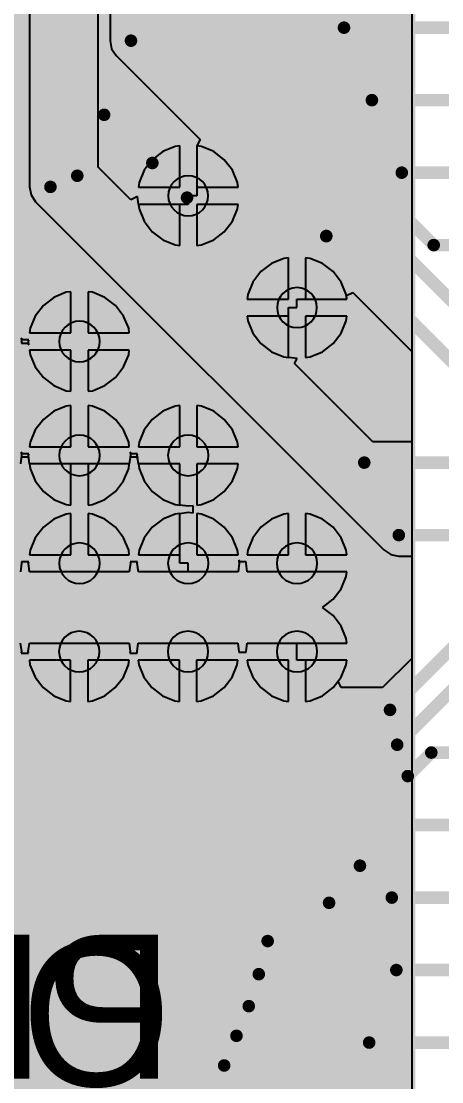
# Model space of a CAD drawing. Extents: x 0.11 to 5.41, y 1.37 to 6.94.
# Drawn here: x 4.73 to 5.02, y 4.753 to 5.484 of the extents above; entities that cross this region are included whole.
import ezdxf

# ---------------------------------------------------------------- set-up
doc = ezdxf.new("R2010")
doc.units = 0
for name, color, linetype in [('BOTTOMLAYER', 5, 'CONTINUOUS'), ('BOTTOMOVERLAY', 54, 'CONTINUOUS'), ('BOTTOMSOLDER', 6, 'CONTINUOUS'), ('DRILLDRAWING', 1, 'CONTINUOUS'), ('MULTILAYER', 9, 'CONTINUOUS'), ('TOPLAYER', 1, 'CONTINUOUS'), ('TOPOVERLAY', 2, 'CONTINUOUS'), ('TOPSOLDER', 216, 'CONTINUOUS')]:
    doc.layers.add(name, color=color, linetype=linetype)

msp = doc.modelspace()

# ---------------------------------------------------------------- linework, layer by layer
at = {"layer": 'BOTTOMLAYER'}
for p, q in [((4.9992126, 5.9035433), (4.9992126, 4.4397638)), ((4.8274284, 5.3944902), (4.82015, 5.3889053)), ((4.8359043, 5.398001), (4.8274284, 5.3944902)), ((4.8390945, 5.398421), (4.8359043, 5.398001)), ((4.8390945, 5.3699608), (4.8390945, 5.398421)), ((4.8540957, 5.398001), (4.8509055, 5.398421)), ((4.8509055, 5.398421), (4.8509055, 5.3699608)), ((4.8625716, 5.3944902), (4.8540957, 5.398001)), ((4.86985, 5.3889053), (4.8625716, 5.3944902)), ((4.82015, 5.3889053), (4.8145651, 5.3816269)), ((4.8754349, 5.3816269), (4.86985, 5.3889053)), ((4.8145651, 5.3816269), (4.8110543, 5.373151)), ((4.8789457, 5.373151), (4.8754349, 5.3816269)), ((4.8110543, 5.373151), (4.8106343, 5.3699608)), ((4.8106343, 5.3699608), (4.8390945, 5.3699608)), ((4.8509055, 5.3699608), (4.8793657, 5.3699608)), ((4.8793657, 5.3699608), (4.8789457, 5.373151)), ((4.8390945, 5.3581498), (4.8106343, 5.3581498)), ((4.8106343, 5.3581498), (4.8110543, 5.3549596)), ((4.8110543, 5.3549596), (4.8145651, 5.3464837)), ((4.8390945, 5.3296896), (4.8390945, 5.3581498)), ((4.8793657, 5.3581498), (4.8509055, 5.3581498)), ((4.8509055, 5.3581498), (4.8509055, 5.3296896)), ((4.8754349, 5.3464837), (4.8789457, 5.3549596)), ((4.8789457, 5.3549596), (4.8793657, 5.3581498)), ((4.8145651, 5.3464837), (4.82015, 5.3392053)), ((4.86985, 5.3392053), (4.8754349, 5.3464837)), ((4.82015, 5.3392053), (4.8274284, 5.3336204)), ((4.8274284, 5.3336204), (4.8359043, 5.3301096)), ((4.8540957, 5.3301096), (4.8625716, 5.3336204)), ((4.8625716, 5.3336204), (4.86985, 5.3392053)), ((4.8359043, 5.3301096), (4.8390945, 5.3296896)), ((4.8509055, 5.3296896), (4.8540957, 5.3301096)), ((4.9109043, 5.3208748), (4.9024284, 5.317364)), ((4.9140945, 5.3212948), (4.9109043, 5.3208748)), ((4.9140945, 5.2928346), (4.9140945, 5.3212948)), ((4.9290957, 5.3208748), (4.9259055, 5.3212948)), ((4.9259055, 5.3212948), (4.9259055, 5.2928346)), ((4.9375716, 5.317364), (4.9290957, 5.3208748)), ((4.89515, 5.3117791), (4.8895651, 5.3045007)), ((4.9024284, 5.317364), (4.89515, 5.3117791)), ((4.94485, 5.3117791), (4.9375716, 5.317364)), ((4.9504349, 5.3045007), (4.94485, 5.3117791)), ((4.8895651, 5.3045007), (4.8860543, 5.2960248)), ((4.9539457, 5.2960248), (4.9504349, 5.3045007)), ((4.7609043, 5.297489), (4.7524284, 5.2939782)), ((4.7640945, 5.297909), (4.7609043, 5.297489)), ((4.7640945, 5.2694488), (4.7640945, 5.297909)), ((4.7790957, 5.297489), (4.7759055, 5.297909)), ((4.7759055, 5.297909), (4.7759055, 5.2694488)), ((4.7875716, 5.2939782), (4.7790957, 5.297489)), ((4.7524284, 5.2939782), (4.74515, 5.2883933)), ((4.79485, 5.2883933), (4.7875716, 5.2939782)), ((4.8860543, 5.2960248), (4.8856343, 5.2928346)), ((4.8856343, 5.2928346), (4.9140945, 5.2928346)), ((4.9259055, 5.2928346), (4.9543657, 5.2928346)), ((4.9543657, 5.2928346), (4.9539457, 5.2960248)), ((4.74515, 5.2883933), (4.7395651, 5.2811149)), ((4.8004349, 5.2811149), (4.79485, 5.2883933)), ((4.7395651, 5.2811149), (4.7360543, 5.272639)), ((4.8039457, 5.272639), (4.8004349, 5.2811149)), ((4.9140945, 5.2810236), (4.8856343, 5.2810236)), ((4.8856343, 5.2810236), (4.8860543, 5.2778334)), ((4.8860543, 5.2778334), (4.8895651, 5.2693575)), ((4.9140945, 5.2525634), (4.9140945, 5.2810236)), ((4.9543657, 5.2810236), (4.9259055, 5.2810236)), ((4.9259055, 5.2810236), (4.9259055, 5.2525634)), ((4.9504349, 5.2693575), (4.9539457, 5.2778334)), ((4.9539457, 5.2778334), (4.9543657, 5.2810236)), ((4.7360543, 5.272639), (4.7356343, 5.2694488)), ((4.7356343, 5.2694488), (4.7640945, 5.2694488)), ((4.7759055, 5.2694488), (4.8043657, 5.2694488)), ((4.8043657, 5.2694488), (4.8039457, 5.272639)), ((4.8895651, 5.2693575), (4.89515, 5.2620791)), ((4.94485, 5.2620791), (4.9504349, 5.2693575)), ((4.7311308, 5.2646312), (4.7298547, 5.2657503)), ((4.7298547, 5.2657503), (4.7301452, 5.2635433)), ((4.7301452, 5.2635433), (4.730002, 5.2624554)), ((4.730002, 5.2624554), (4.7338692, 5.2624554)), ((4.734998, 5.2646312), (4.7311308, 5.2646312)), ((4.7338692, 5.2624554), (4.7351453, 5.2613363)), ((4.7348548, 5.2635433), (4.734998, 5.2646312)), ((4.7351453, 5.2613363), (4.7348548, 5.2635433)), ((4.89515, 5.2620791), (4.9024284, 5.2564942)), ((4.9375716, 5.2564942), (4.94485, 5.2620791)), ((4.7640945, 5.2576378), (4.7356343, 5.2576378)), ((4.7356343, 5.2576378), (4.7360543, 5.2544476)), ((4.7360543, 5.2544476), (4.7395651, 5.2459717)), ((4.7640945, 5.2291776), (4.7640945, 5.2576378)), ((4.8043657, 5.2576378), (4.7759055, 5.2576378)), ((4.7759055, 5.2576378), (4.7759055, 5.2291776)), ((4.8004349, 5.2459717), (4.8039457, 5.2544476)), ((4.8039457, 5.2544476), (4.8043657, 5.2576378)), ((4.9024284, 5.2564942), (4.9109043, 5.2529834)), ((4.9109043, 5.2529834), (4.9140945, 5.2525634)), ((4.9259055, 5.2525634), (4.9290957, 5.2529834)), ((4.9290957, 5.2529834), (4.9375716, 5.2564942)), ((4.7395651, 5.2459717), (4.74515, 5.2386933)), ((4.79485, 5.2386933), (4.8004349, 5.2459717)), ((4.74515, 5.2386933), (4.7524284, 5.2331084)), ((4.7875716, 5.2331084), (4.79485, 5.2386933)), ((4.7524284, 5.2331084), (4.7609043, 5.2295976)), ((4.7790957, 5.2295976), (4.7875716, 5.2331084)), ((4.7609043, 5.2295976), (4.7640945, 5.2291776)), ((4.7759055, 5.2291776), (4.7790957, 5.2295976)), ((4.7609043, 5.2189457), (4.7524284, 5.2154349)), ((4.7640945, 5.2193657), (4.7609043, 5.2189457)), ((4.7640945, 5.1909055), (4.7640945, 5.2193657)), ((4.7790957, 5.2189457), (4.7759055, 5.2193657)), ((4.7759055, 5.2193657), (4.7759055, 5.1909055)), ((4.7875716, 5.2154349), (4.7790957, 5.2189457)), ((4.8359043, 5.2189457), (4.8274284, 5.2154349)), ((4.8390945, 5.2193657), (4.8359043, 5.2189457)), ((4.8390945, 5.1909055), (4.8390945, 5.2193657)), ((4.8540957, 5.2189457), (4.8509055, 5.2193657)), ((4.8509055, 5.2193657), (4.8509055, 5.1909055)), ((4.8625716, 5.2154349), (4.8540957, 5.2189457)), ((4.74515, 5.20985), (4.7395651, 5.2025716)), ((4.7524284, 5.2154349), (4.74515, 5.20985)), ((4.79485, 5.20985), (4.7875716, 5.2154349)), ((4.8004349, 5.2025716), (4.79485, 5.20985)), ((4.82015, 5.20985), (4.8145651, 5.2025716)), ((4.8274284, 5.2154349), (4.82015, 5.20985)), ((4.86985, 5.20985), (4.8625716, 5.2154349)), ((4.8754349, 5.2025716), (4.86985, 5.20985)), ((4.7395651, 5.2025716), (4.7360543, 5.1940957)), ((4.8039457, 5.1940957), (4.8004349, 5.2025716)), ((4.8145651, 5.2025716), (4.8110543, 5.1940957)), ((4.8789457, 5.1940957), (4.8754349, 5.2025716)), ((4.7360543, 5.1940957), (4.7356343, 5.1909055)), ((4.8043657, 5.1909055), (4.8039457, 5.1940957)), ((4.8110543, 5.1940957), (4.8106343, 5.1909055)), ((4.8793657, 5.1909055), (4.8789457, 5.1940957)), ((4.7311308, 5.1860879), (4.7298547, 5.187207)), ((4.7298547, 5.187207), (4.7301452, 5.185)), ((4.7356343, 5.1909055), (4.7640945, 5.1909055)), ((4.7759055, 5.1909055), (4.8043657, 5.1909055)), ((4.8061308, 5.1860879), (4.8048547, 5.187207)), ((4.8048547, 5.187207), (4.8051452, 5.185)), ((4.8106343, 5.1909055), (4.8390945, 5.1909055)), ((4.8509055, 5.1909055), (4.8793657, 5.1909055)), ((4.7301452, 5.185), (4.7293678, 5.1790945)), ((4.734998, 5.1860879), (4.7311308, 5.1860879)), ((4.7348548, 5.185), (4.734998, 5.1860879)), ((4.7356322, 5.1790945), (4.7348548, 5.185)), ((4.8051452, 5.185), (4.8043678, 5.1790945)), ((4.809998, 5.1860879), (4.8061308, 5.1860879)), ((4.8098548, 5.185), (4.809998, 5.1860879)), ((4.8106322, 5.1790945), (4.8098548, 5.185)), ((4.8043678, 5.1790945), (4.7356322, 5.1790945)), ((4.8390945, 5.1790945), (4.8106322, 5.1790945)), ((4.8390945, 5.1506322), (4.8390945, 5.1790945)), ((4.8793657, 5.1790945), (4.8509055, 5.1790945)), ((4.8509055, 5.1790945), (4.8509055, 5.1506343)), ((4.8754349, 5.1674284), (4.8789457, 5.1759043)), ((4.8789457, 5.1759043), (4.8793657, 5.1790945)), ((4.86985, 5.16015), (4.8754349, 5.1674284)), ((4.8625716, 5.1545651), (4.86985, 5.16015)), ((4.845, 5.1498548), (4.8390945, 5.1506322)), ((4.8483326, 5.1502935), (4.845, 5.1498548)), ((4.8483326, 5.1452976), (4.8483326, 5.1502935)), ((4.8509055, 5.1506343), (4.8540957, 5.1510543)), ((4.8540957, 5.1510543), (4.8625716, 5.1545651)), ((4.8390945, 5.1449589), (4.845, 5.1457363)), ((4.8390945, 5.1105811), (4.8390945, 5.1449589)), ((4.845, 5.1457363), (4.8483326, 5.1452976)), ((4.8540957, 5.1445368), (4.8509055, 5.1449568)), ((4.8509055, 5.1449568), (4.8509055, 5.1164966)), ((4.8625716, 5.141026), (4.8540957, 5.1445368)), ((4.9109043, 5.1445368), (4.9024284, 5.141026)), ((4.9140945, 5.1449568), (4.9109043, 5.1445368)), ((4.9140945, 5.1164966), (4.9140945, 5.1449568)), ((4.9290957, 5.1445368), (4.9259055, 5.1449568)), ((4.9259055, 5.1449568), (4.9259055, 5.1164966)), ((4.9375716, 5.141026), (4.9290957, 5.1445368)), ((4.86985, 5.1354411), (4.8625716, 5.141026)), ((4.8754349, 5.1281627), (4.86985, 5.1354411)), ((4.89515, 5.1354411), (4.8895651, 5.1281627)), ((4.9024284, 5.141026), (4.89515, 5.1354411)), ((4.94485, 5.1354411), (4.9375716, 5.141026)), ((4.9504349, 5.1281627), (4.94485, 5.1354411)), ((4.8789457, 5.1196868), (4.8754349, 5.1281627)), ((4.8895651, 5.1281627), (4.8860543, 5.1196868)), ((4.9539457, 5.1196868), (4.9504349, 5.1281627)), ((4.8509055, 5.1164966), (4.8793657, 5.1164966)), ((4.8793657, 5.1164966), (4.8789457, 5.1196868)), ((4.8860543, 5.1196868), (4.8856343, 5.1164966)), ((4.8856343, 5.1164966), (4.9140945, 5.1164966)), ((4.9259055, 5.1164966), (4.9543657, 5.1164966)), ((4.9543657, 5.1164966), (4.9539457, 5.1196868)), ((4.84499, 5.1105811), (4.8390945, 5.1105811)), ((4.84499, 5.1046856), (4.84499, 5.1105811)), ((4.8801452, 5.1105911), (4.8793678, 5.1046856)), ((4.8811308, 5.111679), (4.8798547, 5.1127981)), ((4.8798547, 5.1127981), (4.8801452, 5.1105911)), ((4.884998, 5.111679), (4.8811308, 5.111679)), ((4.8848548, 5.1105911), (4.884998, 5.111679)), ((4.8856322, 5.1046856), (4.8848548, 5.1105911)), ((4.8793678, 5.1046856), (4.84499, 5.1046856)), ((4.9543657, 5.1046856), (4.8856322, 5.1046856)), ((4.9504349, 5.0930195), (4.9539457, 5.1014954)), ((4.9539457, 5.1014954), (4.9543657, 5.1046856)), ((4.94485, 5.0857411), (4.9504349, 5.0930195)), ((4.9375717, 5.0801562), (4.94485, 5.0857411)), ((4.9375717, 5.0800811), (4.9375717, 5.0801562)), ((4.94485, 5.0744962), (4.9375717, 5.0800811)), ((4.9504349, 5.0672178), (4.94485, 5.0744962)), ((4.9539457, 5.0587419), (4.9504349, 5.0672178)), ((4.7292103, 5.0555517), (4.7299877, 5.0496462)), ((4.7346973, 5.0496462), (4.7354747, 5.0555517)), ((4.7354747, 5.0555517), (4.8042103, 5.0555517)), ((4.8042103, 5.0555517), (4.8049877, 5.0496462)), ((4.8096973, 5.0496462), (4.8104747, 5.0555517)), ((4.8104747, 5.0555517), (4.8792103, 5.0555517)), ((4.8792103, 5.0555517), (4.8799877, 5.0496462)), ((4.8848548, 5.0496462), (4.8856322, 5.0555517)), ((4.8856322, 5.0555517), (4.9543657, 5.0555517)), ((4.9543657, 5.0555517), (4.9539457, 5.0587419)), ((4.7299877, 5.0496462), (4.7298445, 5.0485583)), ((4.7298445, 5.0485583), (4.7348405, 5.0485583)), ((4.7348405, 5.0485583), (4.7346973, 5.0496462)), ((4.8049877, 5.0496462), (4.8048445, 5.0485583)), ((4.8048445, 5.0485583), (4.8098405, 5.0485583)), ((4.8098405, 5.0485583), (4.8096973, 5.0496462)), ((4.8799877, 5.0496462), (4.8799232, 5.0491565)), ((4.8799232, 5.0491565), (4.8849193, 5.0491565)), ((4.8849193, 5.0491565), (4.8848548, 5.0496462)), ((4.763937, 5.0437407), (4.7354768, 5.0437407)), ((4.7354768, 5.0437407), (4.7358968, 5.0405505)), ((4.7358968, 5.0405505), (4.7394076, 5.0320746)), ((4.763937, 5.0152805), (4.763937, 5.0437407)), ((4.8042082, 5.0437407), (4.775748, 5.0437407)), ((4.775748, 5.0437407), (4.775748, 5.0152805)), ((4.8002774, 5.0320746), (4.8037882, 5.0405505)), ((4.8037882, 5.0405505), (4.8042082, 5.0437407)), ((4.838937, 5.0437407), (4.8104768, 5.0437407)), ((4.8104768, 5.0437407), (4.8108968, 5.0405505)), ((4.8108968, 5.0405505), (4.8144076, 5.0320746)), ((4.838937, 5.0152805), (4.838937, 5.0437407)), ((4.8792082, 5.0437407), (4.850748, 5.0437407)), ((4.850748, 5.0437407), (4.850748, 5.0152805)), ((4.8752774, 5.0320746), (4.8787882, 5.0405505)), ((4.8787882, 5.0405505), (4.8792082, 5.0437407)), ((4.9140945, 5.0437407), (4.8856343, 5.0437407)), ((4.8856343, 5.0437407), (4.8860543, 5.0405505)), ((4.8860543, 5.0405505), (4.8895651, 5.0320746)), ((4.9140945, 5.0152805), (4.9140945, 5.0437407)), ((4.9543657, 5.0437407), (4.9259055, 5.0437407)), ((4.9259055, 5.0437407), (4.9259055, 5.0152805)), ((4.9504349, 5.0320746), (4.9539457, 5.0405505)), ((4.9539457, 5.0405505), (4.9543657, 5.0437407)), ((4.7394076, 5.0320746), (4.7449925, 5.0247962)), ((4.7946925, 5.0247962), (4.8002774, 5.0320746)), ((4.8144076, 5.0320746), (4.8199925, 5.0247962)), ((4.8696925, 5.0247962), (4.8752774, 5.0320746)), ((4.8895651, 5.0320746), (4.89515, 5.0247962)), ((4.94485, 5.0247962), (4.9504349, 5.0320746)), ((4.7449925, 5.0247962), (4.7522709, 5.0192113)), ((4.7522709, 5.0192113), (4.7607468, 5.0157005)), ((4.7789382, 5.0157005), (4.7874141, 5.0192113)), ((4.7874141, 5.0192113), (4.7946925, 5.0247962)), ((4.8199925, 5.0247962), (4.8272709, 5.0192113)), ((4.8272709, 5.0192113), (4.8357468, 5.0157005)), ((4.8539382, 5.0157005), (4.8624141, 5.0192113)), ((4.8624141, 5.0192113), (4.8696925, 5.0247962)), ((4.89515, 5.0247962), (4.9024284, 5.0192113)), ((4.9024284, 5.0192113), (4.9109043, 5.0157005)), ((4.9290957, 5.0157005), (4.9375716, 5.0192113)), ((4.9375716, 5.0192113), (4.94485, 5.0247962)), ((4.7607468, 5.0157005), (4.763937, 5.0152805)), ((4.775748, 5.0152805), (4.7789382, 5.0157005)), ((4.8357468, 5.0157005), (4.838937, 5.0152805)), ((4.850748, 5.0152805), (4.8539382, 5.0157005)), ((4.9109043, 5.0157005), (4.9140945, 5.0152805)), ((4.9259055, 5.0152805), (4.9290957, 5.0157005))]:
    msp.add_line(p, q, dxfattribs=at)
for points, const_width in [([(4.8256102, 5.3640553, 1), (4.8643898, 5.3640553, 1)], 0.0112204), ([(4.9006102, 5.2869291, 1), (4.9393898, 5.2869291, 1)], 0.0112204), ([(4.7505, 5.2635433, 1), (4.7895, 5.2635433, 1)], 0.011), ([(4.7505, 5.185, 1), (4.7895, 5.185, 1)], 0.011), ([(4.8255, 5.185, 1), (4.8645, 5.185, 1)], 0.011), ([(4.7505, 5.1105911, 1), (4.7895, 5.1105911, 1)], 0.011), ([(4.8255, 5.1105911, 1), (4.8645, 5.1105911, 1)], 0.011), ([(4.9005, 5.1105911, 1), (4.9395, 5.1105911, 1)], 0.011), ([(4.7503425, 5.0496462, 1), (4.7893425, 5.0496462, 1)], 0.011), ([(4.8253425, 5.0496462, 1), (4.8643425, 5.0496462, 1)], 0.011), ([(4.9005, 5.0496462, 1), (4.9395, 5.0496462, 1)], 0.011)]:
    msp.add_lwpolyline(points, format="xyb", close=True, dxfattribs=dict(at, const_width=const_width))
msp.add_solid([(4.1071654, 4.7429134), (5.0015748, 4.7429134), (4.1071654, 5.9033464), (5.0015748, 5.9033464)], dxfattribs=at)
at = {"layer": 'BOTTOMSOLDER'}
for points, const_width in [([(4.820689, 5.3640553, 1), (4.869311, 5.3640553, 1)], 0.0210629), ([(4.895689, 5.2869291, 1), (4.944311, 5.2869291, 1)], 0.0210629), ([(4.7455788, 5.2635433, 1), (4.7944212, 5.2635433, 1)], 0.0208425), ([(4.7455788, 5.185, 1), (4.7944212, 5.185, 1)], 0.0208425), ([(4.8205788, 5.185, 1), (4.8694212, 5.185, 1)], 0.0208425), ([(4.7455788, 5.1105911, 1), (4.7944212, 5.1105911, 1)], 0.0208425), ([(4.8205788, 5.1105911, 1), (4.8694212, 5.1105911, 1)], 0.0208425), ([(4.8955788, 5.1105911, 1), (4.9444212, 5.1105911, 1)], 0.0208425), ([(4.7454213, 5.0496462, 1), (4.7942637, 5.0496462, 1)], 0.0208425), ([(4.8204213, 5.0496462, 1), (4.8692637, 5.0496462, 1)], 0.0208425), ([(4.8955788, 5.0496462, 1), (4.9444212, 5.0496462, 1)], 0.0208425)]:
    msp.add_lwpolyline(points, format="xyb", close=True, dxfattribs=dict(at, const_width=const_width))
at = {"layer": 'DRILLDRAWING'}
for points in [[(4.8312205, 5.3640553, 1), (4.8587795, 5.3640553, 1)], [(4.9062205, 5.2869291, 1), (4.9337795, 5.2869291, 1)], [(4.756, 5.2635433, 1), (4.784, 5.2635433, 1)], [(4.756, 5.185, 1), (4.784, 5.185, 1)], [(4.831, 5.185, 1), (4.859, 5.185, 1)], [(4.756, 5.1105911, 1), (4.784, 5.1105911, 1)], [(4.831, 5.1105911, 1), (4.859, 5.1105911, 1)], [(4.906, 5.1105911, 1), (4.934, 5.1105911, 1)], [(4.7558425, 5.0496462, 1), (4.7838425, 5.0496462, 1)], [(4.8308425, 5.0496462, 1), (4.8588425, 5.0496462, 1)], [(4.906, 5.0496462, 1), (4.934, 5.0496462, 1)]]:
    msp.add_lwpolyline(points, format="xyb", close=True, dxfattribs=at)
at = {"layer": 'MULTILAYER'}
for points, const_width in [([(4.8256102, 5.3640553, 1), (4.8643898, 5.3640553, 1)], 0.0112204), ([(4.9006102, 5.2869291, 1), (4.9393898, 5.2869291, 1)], 0.0112204), ([(4.7505, 5.2635433, 1), (4.7895, 5.2635433, 1)], 0.011), ([(4.7505, 5.185, 1), (4.7895, 5.185, 1)], 0.011), ([(4.8255, 5.185, 1), (4.8645, 5.185, 1)], 0.011), ([(4.7505, 5.1105911, 1), (4.7895, 5.1105911, 1)], 0.011), ([(4.8255, 5.1105911, 1), (4.8645, 5.1105911, 1)], 0.011), ([(4.9005, 5.1105911, 1), (4.9395, 5.1105911, 1)], 0.011), ([(4.7503425, 5.0496462, 1), (4.7893425, 5.0496462, 1)], 0.011), ([(4.8253425, 5.0496462, 1), (4.8643425, 5.0496462, 1)], 0.011), ([(4.9005, 5.0496462, 1), (4.9395, 5.0496462, 1)], 0.011)]:
    msp.add_lwpolyline(points, format="xyb", close=True, dxfattribs=dict(at, const_width=const_width))
at = {"layer": 'TOPLAYER'}
for p, q in [((4.7355491, 5.8994048), (4.7355491, 5.370197)), ((4.7829548, 5.3838471), (4.7829548, 5.9010946)), ((4.7910608, 5.8995309), (4.7910608, 5.4710111)), ((4.7910608, 5.4710111), (4.7910607, 5.471011)), ((4.7910607, 5.471011), (4.7910608, 5.471011)), ((4.7910608, 5.471011), (4.7921608, 5.4654809)), ((4.7921608, 5.4654809), (4.7952934, 5.4607927)), ((4.7952934, 5.4607927), (4.8531904, 5.4028957)), ((4.8531904, 5.4028957), (4.8509789, 5.3984113)), ((4.8274284, 5.3944902), (4.82015, 5.3889053)), ((4.8359043, 5.398001), (4.8274284, 5.3944902)), ((4.8390945, 5.398421), (4.8359043, 5.398001)), ((4.8390945, 5.3699608), (4.8390945, 5.398421)), ((4.8509789, 5.3984113), (4.8509055, 5.398421)), ((4.8509055, 5.398421), (4.8509055, 5.3640453)), ((4.82015, 5.3889053), (4.8145651, 5.3816269)), ((4.8054352, 5.3613667), (4.7829548, 5.3838471)), ((4.8145651, 5.3816269), (4.8110543, 5.373151)), ((4.7355491, 5.370197), (4.735549, 5.3701969)), ((4.735549, 5.3701969), (4.7355491, 5.3701969)), ((4.7355491, 5.3701969), (4.7366491, 5.3646668)), ((4.8110543, 5.373151), (4.8106343, 5.3699608)), ((4.8106343, 5.3699608), (4.8390945, 5.3699608)), ((4.7366491, 5.3646668), (4.7397817, 5.3599786)), ((4.8099177, 5.3635772), (4.8054352, 5.3613667)), ((4.8106322, 5.3581498), (4.8099177, 5.3635772)), ((4.8509055, 5.3640453), (4.84501, 5.3640453)), ((4.84501, 5.3640453), (4.84501, 5.3581498)), ((4.7397817, 5.3599786), (4.9799786, 5.1197817)), ((4.84501, 5.3581498), (4.8106322, 5.3581498)), ((4.7609043, 5.297489), (4.7524284, 5.2939782)), ((4.7640945, 5.297909), (4.7609043, 5.297489)), ((4.7640945, 5.2694488), (4.7640945, 5.297909)), ((4.7790957, 5.297489), (4.7759055, 5.297909)), ((4.7759055, 5.297909), (4.7759055, 5.2694488)), ((4.7875716, 5.2939782), (4.7790957, 5.297489)), ((4.9540556, 5.2951898), (4.95854, 5.2974012)), ((4.95854, 5.2974012), (4.9992126, 5.2567286)), ((4.7524284, 5.2939782), (4.74515, 5.2883933)), ((4.79485, 5.2883933), (4.7875716, 5.2939782)), ((4.91999, 5.2869391), (4.91999, 5.2928346)), ((4.91999, 5.2928346), (4.9543657, 5.2928346)), ((4.9543657, 5.2928346), (4.9540556, 5.2951898)), ((4.74515, 5.2883933), (4.7395651, 5.2811149)), ((4.8004349, 5.2811149), (4.79485, 5.2883933)), ((4.9140945, 5.2527103), (4.9140945, 5.2869391)), ((4.9140945, 5.2869391), (4.91999, 5.2869391)), ((4.7395651, 5.2811149), (4.7360543, 5.272639)), ((4.8039457, 5.272639), (4.8004349, 5.2811149)), ((4.9543657, 5.2810236), (4.9259055, 5.2810236)), ((4.9259055, 5.2810236), (4.9259055, 5.2525634)), ((4.9504349, 5.2693575), (4.9539457, 5.2778334)), ((4.9539457, 5.2778334), (4.9543657, 5.2810236)), ((4.7360543, 5.272639), (4.7356343, 5.2694488)), ((4.7356343, 5.2694488), (4.7640945, 5.2694488)), ((4.7759055, 5.2694488), (4.8043657, 5.2694488)), ((4.8043657, 5.2694488), (4.8039457, 5.272639)), ((4.94485, 5.2620791), (4.9504349, 5.2693575)), ((4.7311308, 5.2646312), (4.7298547, 5.2657503)), ((4.7298547, 5.2657503), (4.7301452, 5.2635433)), ((4.7301452, 5.2635433), (4.730002, 5.2624554)), ((4.730002, 5.2624554), (4.7338692, 5.2624554)), ((4.734998, 5.2646312), (4.7311308, 5.2646312)), ((4.7338692, 5.2624554), (4.7351453, 5.2613363)), ((4.7348548, 5.2635433), (4.734998, 5.2646312)), ((4.7351453, 5.2613363), (4.7348548, 5.2635433)), ((4.9375716, 5.2564942), (4.94485, 5.2620791)), ((4.7640945, 5.2576378), (4.7356343, 5.2576378)), ((4.7356343, 5.2576378), (4.7360543, 5.2544476)), ((4.7360543, 5.2544476), (4.7395651, 5.2459717)), ((4.7640945, 5.2291776), (4.7640945, 5.2576378)), ((4.8043657, 5.2576378), (4.7759055, 5.2576378)), ((4.7759055, 5.2576378), (4.7759055, 5.2291776)), ((4.8004349, 5.2459717), (4.8039457, 5.2544476)), ((4.8039457, 5.2544476), (4.8043657, 5.2576378)), ((4.914266, 5.2525388), (4.9140945, 5.2527103)), ((4.9199991, 5.251784), (4.914266, 5.2525388)), ((4.9259055, 5.2525634), (4.9290957, 5.2529834)), ((4.9290957, 5.2529834), (4.9375716, 5.2564942)), ((4.9992126, 5.2567286), (4.9992126, 5.1944509)), ((4.7395651, 5.2459717), (4.74515, 5.2386933)), ((4.79485, 5.2386933), (4.8004349, 5.2459717)), ((4.918354, 5.2484479), (4.9199991, 5.251784)), ((4.972351, 5.1944509), (4.918354, 5.2484479)), ((4.74515, 5.2386933), (4.7524284, 5.2331084)), ((4.7875716, 5.2331084), (4.79485, 5.2386933)), ((4.7524284, 5.2331084), (4.7609043, 5.2295976)), ((4.7790957, 5.2295976), (4.7875716, 5.2331084)), ((4.7609043, 5.2295976), (4.7640945, 5.2291776)), ((4.7759055, 5.2291776), (4.7790957, 5.2295976)), ((4.7609043, 5.2189457), (4.7524284, 5.2154349)), ((4.7640945, 5.2193657), (4.7609043, 5.2189457)), ((4.7640945, 5.1909055), (4.7640945, 5.2193657)), ((4.7790957, 5.2189457), (4.7759055, 5.2193657)), ((4.7759055, 5.2193657), (4.7759055, 5.1909055)), ((4.7875716, 5.2154349), (4.7790957, 5.2189457)), ((4.8359043, 5.2189457), (4.8274284, 5.2154349)), ((4.8390945, 5.2193657), (4.8359043, 5.2189457)), ((4.8390945, 5.1909055), (4.8390945, 5.2193657)), ((4.8540957, 5.2189457), (4.8509055, 5.2193657)), ((4.8509055, 5.2193657), (4.8509055, 5.1909055)), ((4.8625716, 5.2154349), (4.8540957, 5.2189457)), ((4.74515, 5.20985), (4.7395651, 5.2025716)), ((4.7524284, 5.2154349), (4.74515, 5.20985)), ((4.79485, 5.20985), (4.7875716, 5.2154349)), ((4.8004349, 5.2025716), (4.79485, 5.20985)), ((4.82015, 5.20985), (4.8145651, 5.2025716)), ((4.8274284, 5.2154349), (4.82015, 5.20985)), ((4.86985, 5.20985), (4.8625716, 5.2154349)), ((4.8754349, 5.2025716), (4.86985, 5.20985)), ((4.7395651, 5.2025716), (4.7360543, 5.1940957)), ((4.8039457, 5.1940957), (4.8004349, 5.2025716)), ((4.8145651, 5.2025716), (4.8110543, 5.1940957)), ((4.8789457, 5.1940957), (4.8754349, 5.2025716)), ((4.7360543, 5.1940957), (4.7356343, 5.1909055)), ((4.8043657, 5.1909055), (4.8039457, 5.1940957)), ((4.8110543, 5.1940957), (4.8106343, 5.1909055)), ((4.8793657, 5.1909055), (4.8789457, 5.1940957)), ((4.9992126, 5.1944509), (4.972351, 5.1944509)), ((4.7311308, 5.1860879), (4.7298547, 5.187207)), ((4.7298547, 5.187207), (4.7301452, 5.185)), ((4.7356343, 5.1909055), (4.7640945, 5.1909055)), ((4.7759055, 5.1909055), (4.8043657, 5.1909055)), ((4.8061308, 5.1860879), (4.8048547, 5.187207)), ((4.8048547, 5.187207), (4.8051452, 5.185)), ((4.8106343, 5.1909055), (4.8390945, 5.1909055)), ((4.8509055, 5.1909055), (4.8793657, 5.1909055)), ((4.7301452, 5.185), (4.730002, 5.1839121)), ((4.730002, 5.1839121), (4.7338692, 5.1839121)), ((4.734998, 5.1860879), (4.7311308, 5.1860879)), ((4.7338692, 5.1839121), (4.7351453, 5.182793)), ((4.7348548, 5.185), (4.734998, 5.1860879)), ((4.7351453, 5.182793), (4.7348548, 5.185)), ((4.8051452, 5.185), (4.805002, 5.1839121)), ((4.805002, 5.1839121), (4.8088692, 5.1839121)), ((4.809998, 5.1860879), (4.8061308, 5.1860879)), ((4.8088692, 5.1839121), (4.8101453, 5.182793)), ((4.8098548, 5.185), (4.809998, 5.1860879)), ((4.8101453, 5.182793), (4.8098548, 5.185)), ((4.7640945, 5.1790945), (4.7356343, 5.1790945)), ((4.7356343, 5.1790945), (4.7360543, 5.1759043)), ((4.7360543, 5.1759043), (4.7395651, 5.1674284)), ((4.7640945, 5.1506343), (4.7640945, 5.1790945)), ((4.8043657, 5.1790945), (4.7759055, 5.1790945)), ((4.7759055, 5.1790945), (4.7759055, 5.1506343)), ((4.8004349, 5.1674284), (4.8039457, 5.1759043)), ((4.8039457, 5.1759043), (4.8043657, 5.1790945)), ((4.8390945, 5.1790945), (4.8106343, 5.1790945)), ((4.8106343, 5.1790945), (4.8110543, 5.1759043)), ((4.8110543, 5.1759043), (4.8145651, 5.1674284)), ((4.8390945, 5.1506343), (4.8390945, 5.1790945)), ((4.8793657, 5.1790945), (4.8509055, 5.1790945)), ((4.8509055, 5.1790945), (4.8509055, 5.1506343)), ((4.8754349, 5.1674284), (4.8789457, 5.1759043)), ((4.8789457, 5.1759043), (4.8793657, 5.1790945)), ((4.7395651, 5.1674284), (4.74515, 5.16015)), ((4.79485, 5.16015), (4.8004349, 5.1674284)), ((4.8145651, 5.1674284), (4.82015, 5.16015)), ((4.86985, 5.16015), (4.8754349, 5.1674284)), ((4.74515, 5.16015), (4.7524284, 5.1545651)), ((4.7875716, 5.1545651), (4.79485, 5.16015)), ((4.82015, 5.16015), (4.8274284, 5.1545651)), ((4.8625716, 5.1545651), (4.86985, 5.16015)), ((4.7524284, 5.1545651), (4.7609043, 5.1510543)), ((4.7609043, 5.1510543), (4.7640945, 5.1506343)), ((4.7759055, 5.1506343), (4.7790957, 5.1510543)), ((4.7790957, 5.1510543), (4.7875716, 5.1545651)), ((4.8274284, 5.1545651), (4.8359043, 5.1510543)), ((4.8359043, 5.1510543), (4.8390945, 5.1506343)), ((4.8509055, 5.1506343), (4.8540957, 5.1510543)), ((4.8540957, 5.1510543), (4.8625716, 5.1545651)), ((4.7609043, 5.1445368), (4.7524284, 5.141026)), ((4.7640945, 5.1449568), (4.7609043, 5.1445368)), ((4.7640945, 5.1164966), (4.7640945, 5.1449568)), ((4.7790957, 5.1445368), (4.7759055, 5.1449568)), ((4.7759055, 5.1449568), (4.7759055, 5.1164966)), ((4.7875716, 5.141026), (4.7790957, 5.1445368)), ((4.8359043, 5.1445368), (4.8274284, 5.141026)), ((4.8390945, 5.1449568), (4.8359043, 5.1445368)), ((4.8390945, 5.1164966), (4.8390945, 5.1449568)), ((4.8540957, 5.1445368), (4.8509055, 5.1449568)), ((4.8509055, 5.1449568), (4.8509055, 5.1164966)), ((4.8625716, 5.141026), (4.8540957, 5.1445368)), ((4.9109043, 5.1445368), (4.9024284, 5.141026)), ((4.9140945, 5.1449568), (4.9109043, 5.1445368)), ((4.9140945, 5.1164966), (4.9140945, 5.1449568)), ((4.9290957, 5.1445368), (4.9259055, 5.1449568)), ((4.9259055, 5.1449568), (4.9259055, 5.1164966)), ((4.9375716, 5.141026), (4.9290957, 5.1445368)), ((4.74515, 5.1354411), (4.7395651, 5.1281627)), ((4.7524284, 5.141026), (4.74515, 5.1354411)), ((4.79485, 5.1354411), (4.7875716, 5.141026)), ((4.8004349, 5.1281627), (4.79485, 5.1354411)), ((4.82015, 5.1354411), (4.8145651, 5.1281627)), ((4.8274284, 5.141026), (4.82015, 5.1354411)), ((4.86985, 5.1354411), (4.8625716, 5.141026)), ((4.8754349, 5.1281627), (4.86985, 5.1354411)), ((4.89515, 5.1354411), (4.8895651, 5.1281627)), ((4.9024284, 5.141026), (4.89515, 5.1354411)), ((4.94485, 5.1354411), (4.9375716, 5.141026)), ((4.9504349, 5.1281627), (4.94485, 5.1354411)), ((4.7395651, 5.1281627), (4.7360543, 5.1196868)), ((4.8039457, 5.1196868), (4.8004349, 5.1281627)), ((4.8145651, 5.1281627), (4.8110543, 5.1196868)), ((4.8789457, 5.1196868), (4.8754349, 5.1281627)), ((4.8895651, 5.1281627), (4.8860543, 5.1196868)), ((4.9539457, 5.1196868), (4.9504349, 5.1281627)), ((4.7360543, 5.1196868), (4.7356343, 5.1164966)), ((4.7356343, 5.1164966), (4.7640945, 5.1164966)), ((4.7759055, 5.1164966), (4.8043657, 5.1164966)), ((4.8043657, 5.1164966), (4.8039457, 5.1196868)), ((4.8110543, 5.1196868), (4.8106343, 5.1164966)), ((4.8106343, 5.1164966), (4.8390945, 5.1164966)), ((4.8509055, 5.1164966), (4.8793657, 5.1164966)), ((4.8793657, 5.1164966), (4.8789457, 5.1196868)), ((4.8860543, 5.1196868), (4.8856343, 5.1164966)), ((4.8856343, 5.1164966), (4.9140945, 5.1164966)), ((4.9259055, 5.1164966), (4.9543657, 5.1164966)), ((4.9543657, 5.1164966), (4.9539457, 5.1196868)), ((4.9799786, 5.1197817), (4.9846667, 5.1166491)), ((4.9846667, 5.1166491), (4.9855842, 5.1164666)), ((4.9855842, 5.1164666), (4.9901969, 5.1155491)), ((4.9901969, 5.1155491), (4.9992126, 5.1155491)), ((4.9992126, 5.1155491), (4.9992126, 5.0449642)), ((4.7301452, 5.1105911), (4.7293678, 5.1046856)), ((4.734998, 5.1116789), (4.730002, 5.1116789)), ((4.730002, 5.1116789), (4.7301452, 5.1105911)), ((4.7348548, 5.1105911), (4.734998, 5.1116789)), ((4.7356322, 5.1046856), (4.7348548, 5.1105911)), ((4.8051452, 5.1105911), (4.8043678, 5.1046856)), ((4.809998, 5.1116789), (4.805002, 5.1116789)), ((4.805002, 5.1116789), (4.8051452, 5.1105911)), ((4.8098548, 5.1105911), (4.809998, 5.1116789)), ((4.8106322, 5.1046856), (4.8098548, 5.1105911)), ((4.8801452, 5.1105911), (4.8793678, 5.1046856)), ((4.884998, 5.1116789), (4.880002, 5.1116789)), ((4.880002, 5.1116789), (4.8801452, 5.1105911)), ((4.8848548, 5.1105911), (4.884998, 5.1116789)), ((4.8856322, 5.1046856), (4.8848548, 5.1105911)), ((4.8043678, 5.1046856), (4.7356322, 5.1046856)), ((4.8793678, 5.1046856), (4.8106322, 5.1046856)), ((4.9543657, 5.1046856), (4.8856322, 5.1046856)), ((4.9504349, 5.0930195), (4.9539457, 5.1014954)), ((4.9539457, 5.1014954), (4.9543657, 5.1046856)), ((4.94485, 5.0857411), (4.9504349, 5.0930195)), ((4.9375717, 5.0801562), (4.94485, 5.0857411)), ((4.9375717, 5.0800811), (4.9375717, 5.0801562)), ((4.94485, 5.0744962), (4.9375717, 5.0800811)), ((4.9504349, 5.0672178), (4.94485, 5.0744962)), ((4.9539457, 5.0587419), (4.9504349, 5.0672178)), ((4.91999, 5.0437407), (4.91999, 5.0555517)), ((4.91999, 5.0555517), (4.9543657, 5.0555517)), ((4.9543657, 5.0555517), (4.9539457, 5.0587419)), ((4.9543657, 5.0437407), (4.91999, 5.0437407)), ((4.9504349, 5.0320746), (4.9539457, 5.0405505)), ((4.9539457, 5.0405505), (4.9543657, 5.0437407)), ((4.9992126, 5.0449642), (4.9790446, 5.0247962)), ((4.948291, 5.0292806), (4.9504349, 5.0320746)), ((4.9505025, 5.0247962), (4.948291, 5.0292806)), ((4.9790446, 5.0247962), (4.9505025, 5.0247962))]:
    msp.add_line(p, q, dxfattribs=at)
for points, const_width in [([(4.8055117, 5.471011), (4.8055117, 5.9515368)], 0.0086614), ([(4.7870078, 5.4199213), (4.7870078, 5.9438723)], 0.0086614), ([(4.7685039, 5.3778614), (4.7685039, 5.9362078)], 0.0086614), ([(4.75, 5.3701969), (4.75, 5.9285433)], 0.0086614), ([(4.8980312, 5.5343704), (4.9524016, 5.48)], 0.0086614), ([(4.8795273, 5.5221263), (4.9716536, 5.43)], 0.0086614), ([(4.8610234, 5.5112206), (4.992244, 5.38)], 0.0086614), ([(4.8425195, 5.5017325), (5.014252, 5.33)], 0.0086614), ([(4.8240156, 5.494068), (5.0380836, 5.28)], 0.0086614), ([(4.9524016, 5.48), (5.125, 5.48)], 0.0086614), ([(4.8055117, 5.471011), (4.9401968, 5.3363259)], 0.0086614), ([(4.9716536, 5.43), (5.075, 5.43)], 0.0086614), ([(4.7870078, 5.4199213), (4.8202558, 5.3866732)], 0.0086614), ([(4.8202558, 5.3866732), (4.8441809, 5.3627481)], 0.0086614), ([(4.992244, 5.38), (5.125, 5.38)], 0.0086614), ([(4.7685039, 5.3778614), (4.9663653, 5.18)], 0.0086614), ([(4.8441811, 5.3627481), (4.92, 5.2869291)], 0.0393701), ([(4.75, 5.3701969), (4.9901969, 5.13)], 0.0086614), ([(4.8441809, 5.3627481), (4.8441811, 5.3627481)], 0.0086614), ([(4.9401968, 5.3361811), (4.9401968, 5.3363259)], 0.0086614), ([(4.9401968, 5.3361811), (5.0463779, 5.23)], 0.0086614), ([(5.014252, 5.33), (5.075, 5.33)], 0.0086614), ([(4.9663653, 5.18), (5.125, 5.18)], 0.0086614), ([(4.9901969, 5.13), (5.075, 5.13)], 0.0086614), ([(4.9841338, 5.0094488), (5.054685, 5.08)], 0.0086614), ([(4.9890704, 4.9854331), (5.0336373, 5.03)], 0.0086614), ([(4.1, 5.0094488), (4.9841338, 5.0094488)], 0.0086614), ([(4.0929134, 4.9854331), (4.9890704, 4.9854331)], 0.0086614), ([(4.9963691, 4.9637795), (5.0125896, 4.98)], 0.0086614), ([(5.0125896, 4.98), (5.11, 4.98)], 0.0086614), ([(4.0789764, 4.9637795), (4.9963691, 4.9637795)], 0.0086614), ([(4.0775591, 4.93), (5.075, 4.93)], 0.0086614), ([(4.0625197, 4.9019685), (4.9633858, 4.9019685)], 0.0086614), ([(4.9633858, 4.9019685), (4.9853543, 4.88)], 0.0086614), ([(4.0450393, 4.876378), (4.942126, 4.876378)], 0.0086614), ([(4.942126, 4.876378), (4.988504, 4.83)], 0.0086614), ([(4.9853543, 4.88), (5.125, 4.88)], 0.0086614), ([(3.9334646, 4.85), (4.8997615, 4.85)], 0.0086614), ([(4.8997615, 4.85), (4.9697615, 4.78)], 0.0086614), ([(3.915748, 4.8271654), (4.8936438, 4.8271654)], 0.0086614), ([(4.8936438, 4.8271654), (4.9908092, 4.73)], 0.0086614), ([(4.988504, 4.83), (5.075, 4.83)], 0.0086614), ([(3.9066929, 4.8051181), (4.8867388, 4.8051181)], 0.0086614), ([(4.8867388, 4.8051181), (5.0118569, 4.68)], 0.0086614), ([(3.8901575, 4.7846457), (4.8782589, 4.7846457)], 0.0086614), ([(4.8782589, 4.7846457), (5.0329046, 4.63)], 0.0086614), ([(4.9697615, 4.78), (5.125, 4.78)], 0.0086614), ([(3.8799212, 4.7641733), (4.869779, 4.7641733)], 0.0086614), ([(4.869779, 4.7641733), (5.0539523, 4.58)], 0.0086614)]:
    msp.add_lwpolyline(points, dxfattribs=dict(at, const_width=const_width))
for points, const_width in [([(4.9502363, 5.48, 1), (4.9545669, 5.48, 1)], 0.0043307), ([(4.9502363, 5.48, 1), (4.9545669, 5.48, 1)], 0.0043307), ([(4.8033464, 5.471011, 1), (4.807677, 5.471011, 1)], 0.0043307), ([(4.8033464, 5.471011, 1), (4.807677, 5.471011, 1)], 0.0043307), ([(4.9694883, 5.43, 1), (4.9738189, 5.43, 1)], 0.0043307), ([(4.9694883, 5.43, 1), (4.9738189, 5.43, 1)], 0.0043307), ([(4.7848425, 5.4199213, 1), (4.7891731, 5.4199213, 1)], 0.0043307), ([(4.7848425, 5.4199213, 1), (4.7891731, 5.4199213, 1)], 0.0043307), ([(4.8180905, 5.3866732, 1), (4.8224211, 5.3866732, 1)], 0.0043307), ([(4.8180905, 5.3866732, 1), (4.8224211, 5.3866732, 1)], 0.0043307), ([(4.8256102, 5.3640553, 1), (4.8643898, 5.3640553, 1)], 0.0112204), ([(4.9900787, 5.38, 1), (4.9944093, 5.38, 1)], 0.0043307), ([(4.9900787, 5.38, 1), (4.9944093, 5.38, 1)], 0.0043307), ([(4.7663386, 5.3778614, 1), (4.7706692, 5.3778614, 1)], 0.0043307), ([(4.7663386, 5.3778614, 1), (4.7706692, 5.3778614, 1)], 0.0043307), ([(4.8343386, 5.3627481, 1), (4.8540236, 5.3627481, 1)], 0.019685), ([(4.7478347, 5.3701969, 1), (4.7521653, 5.3701969, 1)], 0.0043307), ([(4.7478347, 5.3701969, 1), (4.7521653, 5.3701969, 1)], 0.0043307), ([(4.8420156, 5.3627481, 1), (4.8463462, 5.3627481, 1)], 0.0043307), ([(4.8420156, 5.3627481, 1), (4.8463462, 5.3627481, 1)], 0.0043307), ([(4.8420158, 5.3627481, 1), (4.8463464, 5.3627481, 1)], 0.0043307), ([(4.9380315, 5.3363259, 1), (4.9423621, 5.3363259, 1)], 0.0043307), ([(4.9380315, 5.3363259, 1), (4.9423621, 5.3363259, 1)], 0.0043307), ([(4.9380315, 5.3361811, 1), (4.9423621, 5.3361811, 1)], 0.0043307), ([(4.9380315, 5.3361811, 1), (4.9423621, 5.3361811, 1)], 0.0043307), ([(5.0120867, 5.33, 1), (5.0164173, 5.33, 1)], 0.0043307), ([(5.0120867, 5.33, 1), (5.0164173, 5.33, 1)], 0.0043307), ([(4.9006102, 5.2869291, 1), (4.9393898, 5.2869291, 1)], 0.0112204), ([(4.9101575, 5.2869291, 1), (4.9298425, 5.2869291, 1)], 0.019685), ([(4.7505, 5.2635433, 1), (4.7895, 5.2635433, 1)], 0.011), ([(4.7505, 5.185, 1), (4.7895, 5.185, 1)], 0.011), ([(4.8255, 5.185, 1), (4.8645, 5.185, 1)], 0.011), ([(4.9642, 5.18, 1), (4.9685306, 5.18, 1)], 0.0043307), ([(4.9642, 5.18, 1), (4.9685306, 5.18, 1)], 0.0043307), ([(4.7505, 5.1105911, 1), (4.7895, 5.1105911, 1)], 0.011), ([(4.8255, 5.1105911, 1), (4.8645, 5.1105911, 1)], 0.011), ([(4.9005, 5.1105911, 1), (4.9395, 5.1105911, 1)], 0.011), ([(4.9880316, 5.13, 1), (4.9923622, 5.13, 1)], 0.0043307), ([(4.9880316, 5.13, 1), (4.9923622, 5.13, 1)], 0.0043307), ([(4.7503425, 5.0496462, 1), (4.7893425, 5.0496462, 1)], 0.011), ([(4.8253425, 5.0496462, 1), (4.8643425, 5.0496462, 1)], 0.011), ([(4.9005, 5.0496462, 1), (4.9395, 5.0496462, 1)], 0.011), ([(4.9819685, 5.0094488, 1), (4.9862991, 5.0094488, 1)], 0.0043307), ([(4.9819685, 5.0094488, 1), (4.9862991, 5.0094488, 1)], 0.0043307), ([(4.9869051, 4.9854331, 1), (4.9912357, 4.9854331, 1)], 0.0043307), ([(4.9869051, 4.9854331, 1), (4.9912357, 4.9854331, 1)], 0.0043307), ([(5.0104243, 4.98, 1), (5.0147549, 4.98, 1)], 0.0043307), ([(5.0104243, 4.98, 1), (5.0147549, 4.98, 1)], 0.0043307), ([(4.9942038, 4.9637795, 1), (4.9985344, 4.9637795, 1)], 0.0043307), ([(4.9942038, 4.9637795, 1), (4.9985344, 4.9637795, 1)], 0.0043307), ([(4.9612205, 4.9019685, 1), (4.9655511, 4.9019685, 1)], 0.0043307), ([(4.9612205, 4.9019685, 1), (4.9655511, 4.9019685, 1)], 0.0043307), ([(4.9399607, 4.876378, 1), (4.9442913, 4.876378, 1)], 0.0043307), ([(4.9399607, 4.876378, 1), (4.9442913, 4.876378, 1)], 0.0043307), ([(4.983189, 4.88, 1), (4.9875196, 4.88, 1)], 0.0043307), ([(4.983189, 4.88, 1), (4.9875196, 4.88, 1)], 0.0043307), ([(4.8975962, 4.85, 1), (4.9019268, 4.85, 1)], 0.0043307), ([(4.8975962, 4.85, 1), (4.9019268, 4.85, 1)], 0.0043307), ([(4.8914785, 4.8271654, 1), (4.8958091, 4.8271654, 1)], 0.0043307), ([(4.8914785, 4.8271654, 1), (4.8958091, 4.8271654, 1)], 0.0043307), ([(4.9863387, 4.83, 1), (4.9906693, 4.83, 1)], 0.0043307), ([(4.9863387, 4.83, 1), (4.9906693, 4.83, 1)], 0.0043307), ([(4.8845735, 4.8051181, 1), (4.8889041, 4.8051181, 1)], 0.0043307), ([(4.8845735, 4.8051181, 1), (4.8889041, 4.8051181, 1)], 0.0043307), ([(4.8760936, 4.7846457, 1), (4.8804242, 4.7846457, 1)], 0.0043307), ([(4.8760936, 4.7846457, 1), (4.8804242, 4.7846457, 1)], 0.0043307), ([(4.9675962, 4.78, 1), (4.9719268, 4.78, 1)], 0.0043307), ([(4.9675962, 4.78, 1), (4.9719268, 4.78, 1)], 0.0043307), ([(4.8676137, 4.7641733, 1), (4.8719443, 4.7641733, 1)], 0.0043307), ([(4.8676137, 4.7641733, 1), (4.8719443, 4.7641733, 1)], 0.0043307)]:
    msp.add_lwpolyline(points, format="xyb", close=True, dxfattribs=dict(at, const_width=const_width))
for points in [[(4.565748, 5.0283465), (4.735549, 5.0283465), (4.565748, 5.6809231), (4.735549, 5.6809231)], [(4.7355491, 5.1449568), (4.8421225, 5.1449568), (4.7355491, 5.2576378), (4.8421225, 5.2576378)], [(4.7355491, 5.0283465), (4.9548035, 5.0283465), (4.7355491, 5.1449567), (4.9548035, 5.1449567)], [(4.1070472, 5.0247962), (4.9505024, 5.0247962), (4.1070472, 5.045688), (4.9505024, 5.045688)]]:
    msp.add_solid(points, dxfattribs=at)
at = {"layer": 'TOPSOLDER'}
for points, const_width in [([(4.820689, 5.3640553, 1), (4.869311, 5.3640553, 1)], 0.0210629), ([(4.895689, 5.2869291, 1), (4.944311, 5.2869291, 1)], 0.0210629), ([(4.7455788, 5.2635433, 1), (4.7944212, 5.2635433, 1)], 0.0208425), ([(4.7455788, 5.185, 1), (4.7944212, 5.185, 1)], 0.0208425), ([(4.8205788, 5.185, 1), (4.8694212, 5.185, 1)], 0.0208425), ([(4.7455788, 5.1105911, 1), (4.7944212, 5.1105911, 1)], 0.0208425), ([(4.8205788, 5.1105911, 1), (4.8694212, 5.1105911, 1)], 0.0208425), ([(4.8955788, 5.1105911, 1), (4.9444212, 5.1105911, 1)], 0.0208425), ([(4.7454213, 5.0496462, 1), (4.7942637, 5.0496462, 1)], 0.0208425), ([(4.8204213, 5.0496462, 1), (4.8692637, 5.0496462, 1)], 0.0208425), ([(4.8955788, 5.0496462, 1), (4.9444212, 5.0496462, 1)], 0.0208425)]:
    msp.add_lwpolyline(points, format="xyb", close=True, dxfattribs=dict(at, const_width=const_width))

# ---------------------------------------------------------------- texts
at = {"layer": 'BOTTOMOVERLAY', "text_generation_flag": 2}
msp.add_text('PROYECTO', height=0.0993701, dxfattribs=at).set_placement((4.835, 4.755))
at = {"layer": 'TOPOVERLAY'}
msp.add_text('PROYECTO', height=0.0993701, dxfattribs=at).set_placement((4.0876378, 4.75))

doc.saveas('drawing.dxf')
